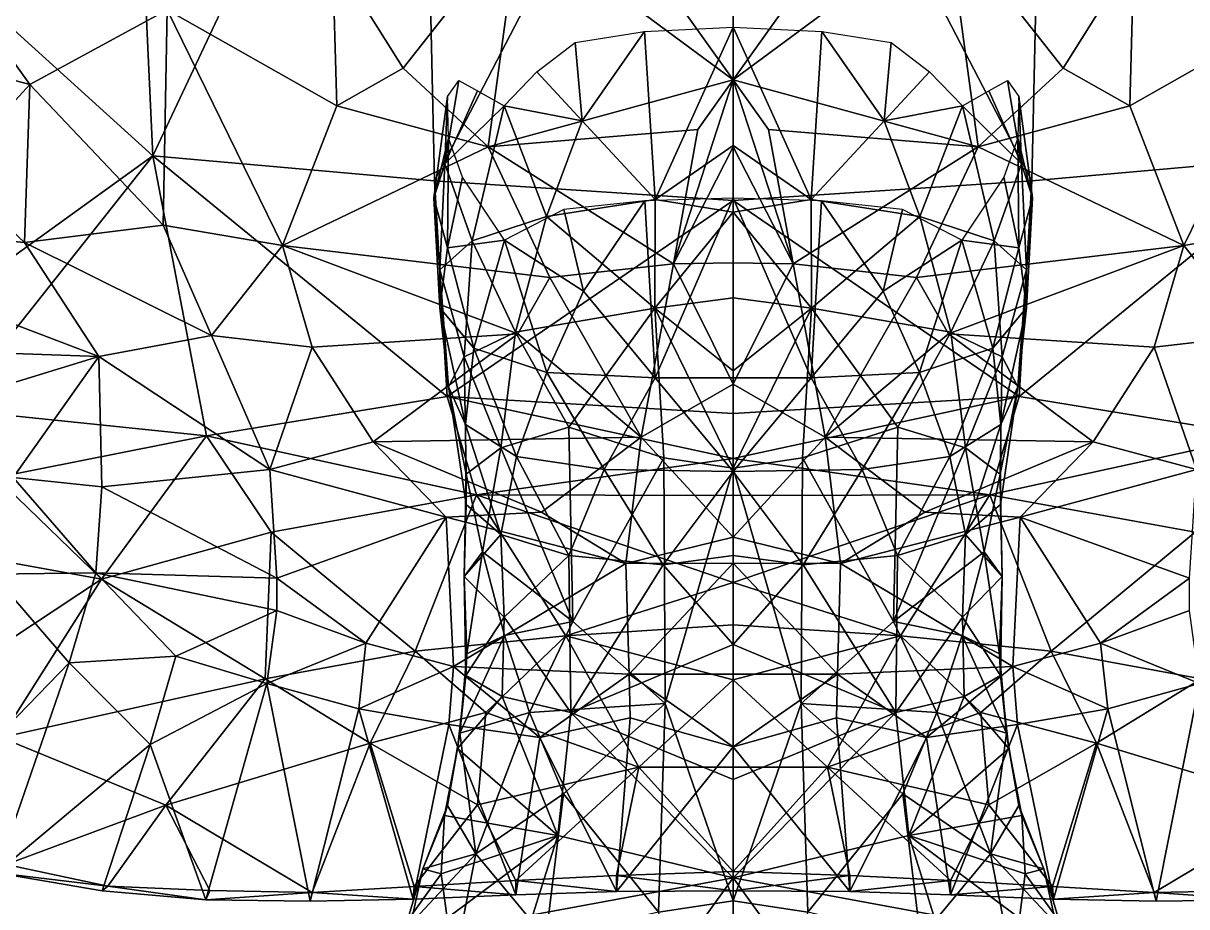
# Model space of a CAD drawing. Extents: x -0.62 to 0.62, y -0.64 to 0.55.
# Drawn here: x -0.135 to 0.0863, y -0.4303 to -0.2623 of the extents above; entities that cross this region are included whole.
import ezdxf

# ---------------------------------------------------------------- set-up
doc = ezdxf.new("R2010")
doc.units = 0
doc.layers.add('TRTL_GRN$LWO', color=1, linetype='CONTINUOUS')

msp = doc.modelspace()

# ---------------------------------------------------------------- linework, layer by layer
at = {"layer": 'TRTL_GRN$LWO'}
for points in [[(-0.11038, -0.28747, -0.06375), (-0.16947, -0.23389, -0.06278), (-0.11559, -0.17518, -0.07052)], [(-0.11038, -0.28747, -0.06375), (-0.11559, -0.17518, -0.07052), (-0.05937, -0.17905, -0.07364)], [(0.11559, -0.17518, -0.07052), (0.11038, -0.28747, -0.06375), (0.05937, -0.17905, -0.07364)], [(-0.0568, -0.29226, -0.06697), (-0.11038, -0.28747, -0.06375), (-0.05937, -0.17905, -0.07364)], [(0, -0.18282, -0.07487), (-0.0568, -0.29226, -0.06697), (-0.05937, -0.17905, -0.07364)], [(0.0568, -0.29226, -0.06697), (0, -0.18282, -0.07487), (0.05937, -0.17905, -0.07364)], [(0.11038, -0.28747, -0.06375), (0.0568, -0.29226, -0.06697), (0.05937, -0.17905, -0.07364)], [(0, -0.296, -0.06822), (-0.0568, -0.29226, -0.06697), (0, -0.18282, -0.07487)], [(0.0568, -0.29226, -0.06697), (0, -0.296, -0.06822), (0, -0.18282, -0.07487)], [(-0.15677, -0.3209, -0.04958), (-0.16947, -0.23389, -0.06278), (-0.11038, -0.28747, -0.06375)], [(-0.022, -0.2422, 0.22947), (0, -0.27301, 0.21078), (0, -0.24088, 0.23117)], [(0, -0.27301, 0.21078), (0.022, -0.2422, 0.22947), (0, -0.24088, 0.23117)], [(-0.07621, -0.24938, 0.21374), (-0.06278, -0.27083, 0.20405), (-0.04077, -0.24285, 0.22651)], [(-0.06278, -0.27083, 0.20405), (-0.04659, -0.28579, 0.19611), (-0.04077, -0.24285, 0.22651)], [(-0.04077, -0.24285, 0.22651), (-0.04659, -0.28579, 0.19611), (0, -0.27301, 0.21078)], [(-0.022, -0.2422, 0.22947), (-0.04077, -0.24285, 0.22651), (0, -0.27301, 0.21078)], [(0.04077, -0.24285, 0.22651), (0.022, -0.2422, 0.22947), (0, -0.27301, 0.21078)], [(0.04659, -0.28579, 0.19611), (0.04077, -0.24285, 0.22651), (0, -0.27301, 0.21078)], [(0.06278, -0.27083, 0.20405), (0.07621, -0.24938, 0.21374), (0.04077, -0.24285, 0.22651)], [(0.04659, -0.28579, 0.19611), (0.06278, -0.27083, 0.20405), (0.04077, -0.24285, 0.22651)], [(-0.13377, -0.27391, 0.16997), (-0.10768, -0.25974, 0.19444), (-0.15527, -0.2439, 0.17564)], [(-0.15428, -0.2685, 0.15781), (-0.13377, -0.27391, 0.16997), (-0.15527, -0.2439, 0.17564)], [(-0.07543, -0.27797, 0.19492), (-0.07621, -0.24938, 0.21374), (-0.10768, -0.25974, 0.19444)], [(-0.06278, -0.27083, 0.20405), (-0.07621, -0.24938, 0.21374), (-0.07543, -0.27797, 0.19492)], [(0.07621, -0.24938, 0.21374), (0.06278, -0.27083, 0.20405), (0.07543, -0.27797, 0.19492)], [(0.07621, -0.24938, 0.21374), (0.07543, -0.27797, 0.19492), (0.10768, -0.25974, 0.19444)], [(-0.10841, -0.30069, 0.16227), (-0.10768, -0.25974, 0.19444), (-0.13377, -0.27391, 0.16997)], [(-0.08575, -0.30454, 0.16921), (-0.10768, -0.25974, 0.19444), (-0.10841, -0.30069, 0.16227)], [(-0.07543, -0.27797, 0.19492), (-0.10768, -0.25974, 0.19444), (-0.08575, -0.30454, 0.16921)], [(0.10768, -0.25974, 0.19444), (0.07543, -0.27797, 0.19492), (0.08575, -0.30454, 0.16921)], [(0.10768, -0.25974, 0.19444), (0.08575, -0.30454, 0.16921), (0.10841, -0.30069, 0.16227)], [(0, -0.26304, -0.04688), (-0.01486, -0.29583, -0.05414), (-0.01686, -0.26384, -0.04712)], [(0, -0.28555, -0.05178), (-0.01486, -0.29583, -0.05414), (0, -0.26304, -0.04688)], [(0.01486, -0.29583, -0.05414), (0, -0.28555, -0.05178), (0, -0.26304, -0.04688)], [(0.01486, -0.29583, -0.05414), (0, -0.26304, -0.04688), (0.01686, -0.26384, -0.04712)], [(-0.01686, -0.26384, -0.04712), (-0.0287, -0.28081, -0.05066), (-0.03005, -0.26594, -0.04556)], [(-0.01486, -0.29583, -0.05414), (-0.0287, -0.28081, -0.05066), (-0.01686, -0.26384, -0.04712)], [(0.0287, -0.28081, -0.05066), (0.01486, -0.29583, -0.05414), (0.01686, -0.26384, -0.04712)], [(0.0287, -0.28081, -0.05066), (0.01686, -0.26384, -0.04712), (0.03005, -0.26594, -0.04556)], [(-0.0287, -0.28081, -0.05066), (-0.03737, -0.27151, -0.04383), (-0.03005, -0.26594, -0.04556)], [(0.03737, -0.27151, -0.04383), (0.0287, -0.28081, -0.05066), (0.03005, -0.26594, -0.04556)], [(-0.15428, -0.2685, 0.15781), (-0.14908, -0.29056, 0.14038), (-0.13377, -0.27391, 0.16997)], [(-0.07543, -0.27797, 0.19492), (-0.04659, -0.28579, 0.19611), (-0.06278, -0.27083, 0.20405)], [(-0.03737, -0.27151, -0.04383), (-0.0287, -0.28081, -0.05066), (-0.0436, -0.27797, -0.0404)], [(0.0287, -0.28081, -0.05066), (0.03737, -0.27151, -0.04383), (0.0436, -0.27797, -0.0404)], [(0.04659, -0.28579, 0.19611), (0.07543, -0.27797, 0.19492), (0.06278, -0.27083, 0.20405)], [(-0.14908, -0.29056, 0.14038), (-0.13484, -0.30397, 0.13813), (-0.13377, -0.27391, 0.16997)], [(-0.13377, -0.27391, 0.16997), (-0.13484, -0.30397, 0.13813), (-0.10841, -0.30069, 0.16227)], [(-0.04865, -0.2751, -0.0349), (-0.05487, -0.289, -0.02997), (-0.0522, -0.27317, -0.02825)], [(-0.05487, -0.289, -0.02997), (-0.05436, -0.27622, -0.0158), (-0.0522, -0.27317, -0.02825)], [(0, -0.27301, 0.21078), (-0.04659, -0.28579, 0.19611), (-0.00672, -0.28248, 0.20383)], [(0, -0.27301, 0.21078), (-0.01138, -0.30804, 0.18151), (0, -0.28579, 0.19611)], [(-0.00672, -0.28248, 0.20383), (-0.01138, -0.30804, 0.18151), (0, -0.27301, 0.21078)], [(0.01138, -0.30804, 0.18151), (0, -0.27301, 0.21078), (0, -0.28579, 0.19611)], [(0.04659, -0.28579, 0.19611), (0, -0.27301, 0.21078), (0.00672, -0.28248, 0.20383)], [(0.01138, -0.30804, 0.18151), (0.00672, -0.28248, 0.20383), (0, -0.27301, 0.21078)], [(0.05487, -0.289, -0.02997), (0.04865, -0.2751, -0.0349), (0.0522, -0.27317, -0.02825)], [(0.05436, -0.27622, -0.0158), (0.05487, -0.289, -0.02997), (0.0522, -0.27317, -0.02825)], [(-0.05487, -0.289, -0.02997), (-0.05695, -0.29546, -0.01015), (-0.05436, -0.27622, -0.0158)], [(-0.05695, -0.29546, -0.01015), (-0.05414, -0.28414, 0.00232), (-0.05436, -0.27622, -0.0158)], [(-0.05487, -0.289, -0.02997), (-0.04865, -0.2751, -0.0349), (-0.0436, -0.27797, -0.0404)], [(0.04865, -0.2751, -0.0349), (0.05487, -0.289, -0.02997), (0.0436, -0.27797, -0.0404)], [(0.05414, -0.28414, 0.00232), (0.05695, -0.29546, -0.01015), (0.05436, -0.27622, -0.0158)], [(0.05695, -0.29546, -0.01015), (0.05487, -0.289, -0.02997), (0.05436, -0.27622, -0.0158)], [(-0.07543, -0.27797, 0.19492), (-0.08575, -0.30454, 0.16921), (-0.04659, -0.28579, 0.19611)], [(-0.0436, -0.27797, -0.0404), (-0.04963, -0.30368, -0.0382), (-0.05487, -0.289, -0.02997)], [(-0.03549, -0.29905, -0.04943), (-0.04963, -0.30368, -0.0382), (-0.0436, -0.27797, -0.0404)], [(-0.0287, -0.28081, -0.05066), (-0.03549, -0.29905, -0.04943), (-0.0436, -0.27797, -0.0404)], [(0.03549, -0.29905, -0.04943), (0.0287, -0.28081, -0.05066), (0.0436, -0.27797, -0.0404)], [(0.04963, -0.30368, -0.0382), (0.03549, -0.29905, -0.04943), (0.0436, -0.27797, -0.0404)], [(0.04963, -0.30368, -0.0382), (0.0436, -0.27797, -0.0404), (0.05487, -0.289, -0.02997)], [(0.08575, -0.30454, 0.16921), (0.07543, -0.27797, 0.19492), (0.04659, -0.28579, 0.19611)], [(-0.01486, -0.29583, -0.05414), (-0.03549, -0.29905, -0.04943), (-0.0287, -0.28081, -0.05066)], [(0.03549, -0.29905, -0.04943), (0.01486, -0.29583, -0.05414), (0.0287, -0.28081, -0.05066)], [(-0.04659, -0.28579, 0.19611), (-0.01138, -0.30804, 0.18151), (-0.00672, -0.28248, 0.20383)], [(0.01138, -0.30804, 0.18151), (0.04659, -0.28579, 0.19611), (0.00672, -0.28248, 0.20383)], [(-0.05695, -0.29546, -0.01015), (-0.05432, -0.30497, 0.00883), (-0.05414, -0.28414, 0.00232)], [(-0.05414, -0.28414, 0.00232), (-0.05432, -0.30497, 0.00883), (-0.05147, -0.29158, 0.01375)], [(0.05432, -0.30497, 0.00883), (0.05414, -0.28414, 0.00232), (0.05147, -0.29158, 0.01375)], [(0.05432, -0.30497, 0.00883), (0.05695, -0.29546, -0.01015), (0.05414, -0.28414, 0.00232)], [(-0.15677, -0.3209, -0.04958), (-0.11038, -0.28747, -0.06375), (-0.14869, -0.33576, -0.04276)], [(-0.14869, -0.33576, -0.04276), (-0.11038, -0.28747, -0.06375), (-0.10021, -0.34075, -0.04658)], [(-0.11038, -0.28747, -0.06375), (-0.0568, -0.29226, -0.06697), (-0.05443, -0.33327, -0.05639)], [(-0.10021, -0.34075, -0.04658), (-0.11038, -0.28747, -0.06375), (-0.05443, -0.33327, -0.05639)], [(-0.04659, -0.28579, 0.19611), (-0.08575, -0.30454, 0.16921), (-0.03488, -0.31063, 0.17647)], [(-0.03488, -0.31063, 0.17647), (-0.01138, -0.30804, 0.18151), (-0.04659, -0.28579, 0.19611)], [(0, -0.29819, -0.05453), (-0.01486, -0.29583, -0.05414), (0, -0.28555, -0.05178)], [(0, -0.28579, 0.19611), (-0.01138, -0.30804, 0.18151), (0, -0.30786, 0.18166)], [(0.01486, -0.29583, -0.05414), (0, -0.29819, -0.05453), (0, -0.28555, -0.05178)], [(0.01138, -0.30804, 0.18151), (0, -0.28579, 0.19611), (0, -0.30786, 0.18166)], [(0.01138, -0.30804, 0.18151), (0.03488, -0.31063, 0.17647), (0.04659, -0.28579, 0.19611)], [(0.08575, -0.30454, 0.16921), (0.04659, -0.28579, 0.19611), (0.03488, -0.31063, 0.17647)], [(0.0568, -0.29226, -0.06697), (0.11038, -0.28747, -0.06375), (0.05443, -0.33327, -0.05639)], [(0.11038, -0.28747, -0.06375), (0.10021, -0.34075, -0.04658), (0.05443, -0.33327, -0.05639)], [(-0.05582, -0.30918, -0.0216), (-0.05695, -0.29546, -0.01015), (-0.05487, -0.289, -0.02997)], [(-0.05487, -0.289, -0.02997), (-0.04963, -0.30368, -0.0382), (-0.05582, -0.30918, -0.0216)], [(0.04963, -0.30368, -0.0382), (0.05487, -0.289, -0.02997), (0.05582, -0.30918, -0.0216)], [(0.05695, -0.29546, -0.01015), (0.05582, -0.30918, -0.0216), (0.05487, -0.289, -0.02997)], [(-0.14908, -0.29056, 0.14038), (-0.19182, -0.29857, 0.07636), (-0.13484, -0.30397, 0.13813)], [(-0.05147, -0.29158, 0.01375), (-0.05432, -0.30497, 0.00883), (-0.04348, -0.30354, 0.02089)], [(0.05432, -0.30497, 0.00883), (0.05147, -0.29158, 0.01375), (0.04348, -0.30354, 0.02089)], [(-0.0568, -0.29226, -0.06697), (0, -0.296, -0.06822), (-0.05443, -0.33327, -0.05639)], [(0, -0.296, -0.06822), (0.0568, -0.29226, -0.06697), (0.05443, -0.33327, -0.05639)], [(-0.0558, -0.31639, -0.0041), (-0.05432, -0.30497, 0.00883), (-0.05695, -0.29546, -0.01015)], [(-0.05695, -0.29546, -0.01015), (-0.05582, -0.30918, -0.0216), (-0.0558, -0.31639, -0.0041)], [(0, -0.33652, -0.05731), (-0.05443, -0.33327, -0.05639), (0, -0.296, -0.06822)], [(-0.03549, -0.29905, -0.04943), (-0.01486, -0.29583, -0.05414), (-0.01489, -0.31648, -0.05566)], [(-0.0285, -0.31325, 0.0292), (-0.01679, -0.29606, 0.03096), (-0.03223, -0.29773, 0.02857)], [(-0.01679, -0.29606, 0.03096), (-0.0285, -0.31325, 0.0292), (-0.01484, -0.32971, 0.02847)], [(0, -0.29553, 0.03091), (-0.01679, -0.29606, 0.03096), (-0.01484, -0.32971, 0.02847)], [(-0.01489, -0.31648, -0.05566), (-0.01486, -0.29583, -0.05414), (0, -0.29819, -0.05453)], [(0, -0.32971, 0.02846), (0, -0.29553, 0.03091), (-0.01484, -0.32971, 0.02847)], [(0, -0.29553, 0.03091), (0, -0.32971, 0.02846), (0.01484, -0.32971, 0.02847)], [(0.01679, -0.29606, 0.03096), (0, -0.29553, 0.03091), (0.01484, -0.32971, 0.02847)], [(0.01486, -0.29583, -0.05414), (0.01489, -0.31648, -0.05566), (0, -0.29819, -0.05453)], [(0.05443, -0.33327, -0.05639), (0, -0.33652, -0.05731), (0, -0.296, -0.06822)], [(0.0285, -0.31325, 0.0292), (0.01679, -0.29606, 0.03096), (0.01484, -0.32971, 0.02847)], [(0.01486, -0.29583, -0.05414), (0.03549, -0.29905, -0.04943), (0.01489, -0.31648, -0.05566)], [(0.01679, -0.29606, 0.03096), (0.0285, -0.31325, 0.0292), (0.03223, -0.29773, 0.02857)], [(0.05432, -0.30497, 0.00883), (0.0558, -0.31639, -0.0041), (0.05695, -0.29546, -0.01015)], [(0.05582, -0.30918, -0.0216), (0.05695, -0.29546, -0.01015), (0.0558, -0.31639, -0.0041)], [(-0.13484, -0.30397, 0.13813), (-0.19182, -0.29857, 0.07636), (-0.12066, -0.32566, 0.12083)], [(-0.19182, -0.29857, 0.07636), (-0.17461, -0.32375, 0.06559), (-0.12066, -0.32566, 0.12083)], [(-0.0285, -0.31325, 0.0292), (-0.03223, -0.29773, 0.02857), (-0.04348, -0.30354, 0.02089)], [(0, -0.29819, -0.05453), (0, -0.31453, -0.05537), (-0.01489, -0.31648, -0.05566)], [(0, -0.31453, -0.05537), (0, -0.29819, -0.05453), (0.01489, -0.31648, -0.05566)], [(0.03223, -0.29773, 0.02857), (0.0285, -0.31325, 0.0292), (0.04348, -0.30354, 0.02089)], [(-0.10841, -0.30069, 0.16227), (-0.13484, -0.30397, 0.13813), (-0.09923, -0.32165, 0.14486)], [(-0.10841, -0.30069, 0.16227), (-0.09923, -0.32165, 0.14486), (-0.08575, -0.30454, 0.16921)], [(-0.04963, -0.30368, -0.0382), (-0.03549, -0.29905, -0.04943), (-0.04143, -0.32104, -0.04577)], [(-0.03549, -0.29905, -0.04943), (-0.01489, -0.31648, -0.05566), (-0.04143, -0.32104, -0.04577)], [(0.01489, -0.31648, -0.05566), (0.03549, -0.29905, -0.04943), (0.04143, -0.32104, -0.04577)], [(0.03549, -0.29905, -0.04943), (0.04963, -0.30368, -0.0382), (0.04143, -0.32104, -0.04577)], [(0.09923, -0.32165, 0.14486), (0.10841, -0.30069, 0.16227), (0.08575, -0.30454, 0.16921)], [(-0.13484, -0.30397, 0.13813), (-0.12066, -0.32566, 0.12083), (-0.09923, -0.32165, 0.14486)], [(-0.08575, -0.30454, 0.16921), (-0.09923, -0.32165, 0.14486), (-0.0801, -0.32391, 0.15228)], [(-0.03488, -0.31063, 0.17647), (-0.08575, -0.30454, 0.16921), (-0.04096, -0.32138, 0.16512)], [(-0.08575, -0.30454, 0.16921), (-0.0801, -0.32391, 0.15228), (-0.04096, -0.32138, 0.16512)], [(-0.05582, -0.30918, -0.0216), (-0.04963, -0.30368, -0.0382), (-0.05118, -0.3257, -0.03163)], [(-0.0558, -0.31639, -0.0041), (-0.04937, -0.32405, 0.01136), (-0.05432, -0.30497, 0.00883)], [(-0.05432, -0.30497, 0.00883), (-0.04937, -0.32405, 0.01136), (-0.04348, -0.30354, 0.02089)], [(-0.04963, -0.30368, -0.0382), (-0.04143, -0.32104, -0.04577), (-0.05118, -0.3257, -0.03163)], [(-0.04937, -0.32405, 0.01136), (-0.03547, -0.32871, 0.0228), (-0.04348, -0.30354, 0.02089)], [(-0.03547, -0.32871, 0.0228), (-0.0285, -0.31325, 0.0292), (-0.04348, -0.30354, 0.02089)], [(0.0285, -0.31325, 0.0292), (0.03547, -0.32871, 0.0228), (0.04348, -0.30354, 0.02089)], [(0.08575, -0.30454, 0.16921), (0.03488, -0.31063, 0.17647), (0.04096, -0.32138, 0.16512)], [(0.03547, -0.32871, 0.0228), (0.04937, -0.32405, 0.01136), (0.04348, -0.30354, 0.02089)], [(0.0801, -0.32391, 0.15228), (0.08575, -0.30454, 0.16921), (0.04096, -0.32138, 0.16512)], [(0.04143, -0.32104, -0.04577), (0.04963, -0.30368, -0.0382), (0.05118, -0.3257, -0.03163)], [(0.04937, -0.32405, 0.01136), (0.05432, -0.30497, 0.00883), (0.04348, -0.30354, 0.02089)], [(0.04937, -0.32405, 0.01136), (0.0558, -0.31639, -0.0041), (0.05432, -0.30497, 0.00883)], [(0.04963, -0.30368, -0.0382), (0.05582, -0.30918, -0.0216), (0.05118, -0.3257, -0.03163)], [(0.09923, -0.32165, 0.14486), (0.08575, -0.30454, 0.16921), (0.0801, -0.32391, 0.15228)], [(-0.05582, -0.30918, -0.0216), (-0.05118, -0.3257, -0.03163), (-0.05416, -0.33146, -0.01497)], [(-0.0558, -0.31639, -0.0041), (-0.05582, -0.30918, -0.0216), (-0.05416, -0.33146, -0.01497)], [(-0.01138, -0.30804, 0.18151), (-0.03488, -0.31063, 0.17647), (-0.01751, -0.34098, 0.14749)], [(0, -0.33091, 0.15832), (-0.01138, -0.30804, 0.18151), (-0.01751, -0.34098, 0.14749)], [(-0.01138, -0.30804, 0.18151), (0, -0.33091, 0.15832), (0, -0.30786, 0.18166)], [(0, -0.33091, 0.15832), (0.01138, -0.30804, 0.18151), (0, -0.30786, 0.18166)], [(0.01138, -0.30804, 0.18151), (0, -0.33091, 0.15832), (0.01751, -0.34098, 0.14749)], [(0.03488, -0.31063, 0.17647), (0.01138, -0.30804, 0.18151), (0.01751, -0.34098, 0.14749)], [(0.05118, -0.3257, -0.03163), (0.05582, -0.30918, -0.0216), (0.05416, -0.33146, -0.01497)], [(0.05582, -0.30918, -0.0216), (0.0558, -0.31639, -0.0041), (0.05416, -0.33146, -0.01497)], [(-0.03488, -0.31063, 0.17647), (-0.04096, -0.32138, 0.16512), (-0.01751, -0.34098, 0.14749)], [(0.04096, -0.32138, 0.16512), (0.03488, -0.31063, 0.17647), (0.01751, -0.34098, 0.14749)], [(-0.0285, -0.31325, 0.0292), (-0.03547, -0.32871, 0.0228), (-0.01484, -0.32971, 0.02847)], [(0.03547, -0.32871, 0.0228), (0.0285, -0.31325, 0.0292), (0.01484, -0.32971, 0.02847)], [(-0.0558, -0.31639, -0.0041), (-0.05416, -0.33146, -0.01497), (-0.05093, -0.33861, 0.00035)], [(-0.04937, -0.32405, 0.01136), (-0.0558, -0.31639, -0.0041), (-0.05093, -0.33861, 0.00035)], [(-0.04143, -0.32104, -0.04577), (-0.01489, -0.31648, -0.05566), (-0.03129, -0.33912, -0.05128)], [(-0.01489, -0.31648, -0.05566), (-0.0132, -0.34492, -0.05693), (-0.03129, -0.33912, -0.05128)], [(0, -0.31453, -0.05537), (0, -0.3284, -0.05608), (-0.01489, -0.31648, -0.05566)], [(0, -0.3469, -0.05704), (-0.01489, -0.31648, -0.05566), (0, -0.3284, -0.05608)], [(-0.0132, -0.34492, -0.05693), (-0.01489, -0.31648, -0.05566), (0, -0.3469, -0.05704)], [(0, -0.3284, -0.05608), (0, -0.31453, -0.05537), (0.01489, -0.31648, -0.05566)], [(0.01489, -0.31648, -0.05566), (0, -0.3469, -0.05704), (0, -0.3284, -0.05608)], [(0.01489, -0.31648, -0.05566), (0.0132, -0.34492, -0.05693), (0, -0.3469, -0.05704)], [(0.0132, -0.34492, -0.05693), (0.01489, -0.31648, -0.05566), (0.03129, -0.33912, -0.05128)], [(0.01489, -0.31648, -0.05566), (0.04143, -0.32104, -0.04577), (0.03129, -0.33912, -0.05128)], [(0.0558, -0.31639, -0.0041), (0.04937, -0.32405, 0.01136), (0.05093, -0.33861, 0.00035)], [(0.05416, -0.33146, -0.01497), (0.0558, -0.31639, -0.0041), (0.05093, -0.33861, 0.00035)], [(-0.09923, -0.32165, 0.14486), (-0.12066, -0.32566, 0.12083), (-0.08814, -0.34713, 0.11582)], [(-0.0801, -0.32391, 0.15228), (-0.09923, -0.32165, 0.14486), (-0.08814, -0.34713, 0.11582)], [(-0.0801, -0.32391, 0.15228), (-0.0685, -0.34189, 0.13569), (-0.04096, -0.32138, 0.16512)], [(-0.04096, -0.32138, 0.16512), (-0.0685, -0.34189, 0.13569), (-0.01751, -0.34098, 0.14749)], [(-0.05118, -0.3257, -0.03163), (-0.04143, -0.32104, -0.04577), (-0.04422, -0.34306, -0.04025)], [(-0.03129, -0.33912, -0.05128), (-0.04422, -0.34306, -0.04025), (-0.04143, -0.32104, -0.04577)], [(0.0685, -0.34189, 0.13569), (0.04096, -0.32138, 0.16512), (0.01751, -0.34098, 0.14749)], [(0.04422, -0.34306, -0.04025), (0.03129, -0.33912, -0.05128), (0.04143, -0.32104, -0.04577)], [(0.0685, -0.34189, 0.13569), (0.0801, -0.32391, 0.15228), (0.04096, -0.32138, 0.16512)], [(0.04143, -0.32104, -0.04577), (0.05118, -0.3257, -0.03163), (0.04422, -0.34306, -0.04025)], [(0.09923, -0.32165, 0.14486), (0.0801, -0.32391, 0.15228), (0.08814, -0.34713, 0.11582)], [(-0.12066, -0.32566, 0.12083), (-0.17461, -0.32375, 0.06559), (-0.15604, -0.33653, 0.06758)], [(-0.0685, -0.34189, 0.13569), (-0.0801, -0.32391, 0.15228), (-0.08814, -0.34713, 0.11582)], [(-0.04937, -0.32405, 0.01136), (-0.05093, -0.33861, 0.00035), (-0.0412, -0.34465, 0.01298)], [(-0.03547, -0.32871, 0.0228), (-0.04937, -0.32405, 0.01136), (-0.0412, -0.34465, 0.01298)], [(0.04937, -0.32405, 0.01136), (0.03547, -0.32871, 0.0228), (0.0412, -0.34465, 0.01298)], [(0.05093, -0.33861, 0.00035), (0.04937, -0.32405, 0.01136), (0.0412, -0.34465, 0.01298)], [(0.0801, -0.32391, 0.15228), (0.0685, -0.34189, 0.13569), (0.08814, -0.34713, 0.11582)], [(-0.13697, -0.3487, 0.06899), (-0.12066, -0.32566, 0.12083), (-0.15604, -0.33653, 0.06758)], [(-0.12011, -0.35048, 0.08016), (-0.12066, -0.32566, 0.12083), (-0.13697, -0.3487, 0.06899)], [(-0.12066, -0.32566, 0.12083), (-0.12011, -0.35048, 0.08016), (-0.08814, -0.34713, 0.11582)], [(-0.05416, -0.33146, -0.01497), (-0.05118, -0.3257, -0.03163), (-0.05077, -0.34802, -0.02533)], [(-0.04422, -0.34306, -0.04025), (-0.05077, -0.34802, -0.02533), (-0.05118, -0.3257, -0.03163)], [(0.05077, -0.34802, -0.02533), (0.04422, -0.34306, -0.04025), (0.05118, -0.3257, -0.03163)], [(0.05118, -0.3257, -0.03163), (0.05416, -0.33146, -0.01497), (0.05077, -0.34802, -0.02533)], [(-0.03547, -0.32871, 0.0228), (-0.0412, -0.34465, 0.01298), (-0.02454, -0.34718, 0.02187)], [(-0.01484, -0.32971, 0.02847), (-0.03547, -0.32871, 0.0228), (-0.02454, -0.34718, 0.02187)], [(-0.01484, -0.32971, 0.02847), (-0.02454, -0.34718, 0.02187), (0, -0.34752, 0.02515)], [(0, -0.32971, 0.02846), (-0.01484, -0.32971, 0.02847), (0, -0.34752, 0.02515)], [(0.02454, -0.34718, 0.02187), (0.01484, -0.32971, 0.02847), (0, -0.34752, 0.02515)], [(0.01484, -0.32971, 0.02847), (0, -0.32971, 0.02846), (0, -0.34752, 0.02515)], [(0.03547, -0.32871, 0.0228), (0.01484, -0.32971, 0.02847), (0.02454, -0.34718, 0.02187)], [(0.0412, -0.34465, 0.01298), (0.03547, -0.32871, 0.0228), (0.02454, -0.34718, 0.02187)], [(-0.05093, -0.33861, 0.00035), (-0.05416, -0.33146, -0.01497), (-0.05082, -0.35381, -0.01018)], [(-0.05416, -0.33146, -0.01497), (-0.05077, -0.34802, -0.02533), (-0.05082, -0.35381, -0.01018)], [(0, -0.36003, 0.12491), (0, -0.33091, 0.15832), (-0.01751, -0.34098, 0.14749)], [(0, -0.33091, 0.15832), (0, -0.36003, 0.12491), (0.01751, -0.34098, 0.14749)], [(0.05077, -0.34802, -0.02533), (0.05416, -0.33146, -0.01497), (0.05082, -0.35381, -0.01018)], [(0.05416, -0.33146, -0.01497), (0.05093, -0.33861, 0.00035), (0.05082, -0.35381, -0.01018)], [(-0.10021, -0.34075, -0.04658), (-0.05443, -0.33327, -0.05639), (-0.04883, -0.35198, -0.04015)], [(-0.04883, -0.35198, -0.04015), (-0.05443, -0.33327, -0.05639), (0, -0.34507, -0.05054)], [(-0.05443, -0.33327, -0.05639), (0, -0.33652, -0.05731), (0, -0.34507, -0.05054)], [(0.05443, -0.33327, -0.05639), (0.04883, -0.35198, -0.04015), (0, -0.34507, -0.05054)], [(0, -0.33652, -0.05731), (0.05443, -0.33327, -0.05639), (0, -0.34507, -0.05054)], [(0.05443, -0.33327, -0.05639), (0.10021, -0.34075, -0.04658), (0.04883, -0.35198, -0.04015)], [(-0.14869, -0.33576, -0.04276), (-0.10021, -0.34075, -0.04658), (-0.14021, -0.3487, -0.03353)], [(-0.0412, -0.34465, 0.01298), (-0.05093, -0.33861, 0.00035), (-0.04422, -0.3595, 0.00316)], [(-0.05093, -0.33861, 0.00035), (-0.05082, -0.35381, -0.01018), (-0.04422, -0.3595, 0.00316)], [(0.05093, -0.33861, 0.00035), (0.0412, -0.34465, 0.01298), (0.04422, -0.3595, 0.00316)], [(0.05082, -0.35381, -0.01018), (0.05093, -0.33861, 0.00035), (0.04422, -0.3595, 0.00316)], [(-0.14021, -0.3487, -0.03353), (-0.10021, -0.34075, -0.04658), (-0.12016, -0.36801, -0.01321)], [(-0.12016, -0.36801, -0.01321), (-0.10021, -0.34075, -0.04658), (-0.08788, -0.35908, -0.02767)], [(-0.08788, -0.35908, -0.02767), (-0.10021, -0.34075, -0.04658), (-0.04883, -0.35198, -0.04015)], [(-0.03129, -0.33912, -0.05128), (-0.03049, -0.37608, -0.05407), (-0.04422, -0.34306, -0.04025)], [(-0.0132, -0.34492, -0.05693), (-0.03049, -0.37608, -0.05407), (-0.03129, -0.33912, -0.05128)], [(0.03049, -0.37608, -0.05407), (0.0132, -0.34492, -0.05693), (0.03129, -0.33912, -0.05128)], [(0.03049, -0.37608, -0.05407), (0.03129, -0.33912, -0.05128), (0.04422, -0.34306, -0.04025)], [(0.10021, -0.34075, -0.04658), (0.08788, -0.35908, -0.02767), (0.04883, -0.35198, -0.04015)], [(-0.08814, -0.34713, 0.11582), (-0.05461, -0.35619, 0.12142), (-0.0685, -0.34189, 0.13569)], [(-0.0685, -0.34189, 0.13569), (-0.03646, -0.35524, 0.12807), (-0.01751, -0.34098, 0.14749)], [(-0.05461, -0.35619, 0.12142), (-0.03646, -0.35524, 0.12807), (-0.0685, -0.34189, 0.13569)], [(-0.03646, -0.35524, 0.12807), (-0.02043, -0.36502, 0.11699), (-0.01751, -0.34098, 0.14749)], [(-0.02043, -0.36502, 0.11699), (0, -0.36003, 0.12491), (-0.01751, -0.34098, 0.14749)], [(0, -0.36003, 0.12491), (0.02043, -0.36502, 0.11699), (0.01751, -0.34098, 0.14749)], [(0.03646, -0.35524, 0.12807), (0.0685, -0.34189, 0.13569), (0.01751, -0.34098, 0.14749)], [(0.02043, -0.36502, 0.11699), (0.03646, -0.35524, 0.12807), (0.01751, -0.34098, 0.14749)], [(0.03646, -0.35524, 0.12807), (0.05461, -0.35619, 0.12142), (0.0685, -0.34189, 0.13569)], [(0.05461, -0.35619, 0.12142), (0.08814, -0.34713, 0.11582), (0.0685, -0.34189, 0.13569)], [(-0.04772, -0.36284, -0.03382), (-0.05077, -0.34802, -0.02533), (-0.04422, -0.34306, -0.04025)], [(0, -0.35207, -0.04193), (-0.04883, -0.35198, -0.04015), (0, -0.34507, -0.05054)], [(-0.03049, -0.37608, -0.05407), (-0.04772, -0.36284, -0.03382), (-0.04422, -0.34306, -0.04025)], [(-0.04422, -0.3595, 0.00316), (-0.03126, -0.3635, 0.01383), (-0.0412, -0.34465, 0.01298)], [(-0.02454, -0.34718, 0.02187), (-0.0412, -0.34465, 0.01298), (-0.03126, -0.3635, 0.01383)], [(-0.03049, -0.37608, -0.05407), (-0.0132, -0.34492, -0.05693), (-0.01295, -0.39167, -0.06177)], [(-0.01295, -0.39167, -0.06177), (-0.0132, -0.34492, -0.05693), (0, -0.3469, -0.05704)], [(0.0132, -0.34492, -0.05693), (0.01295, -0.39167, -0.06177), (0, -0.3469, -0.05704)], [(0.04883, -0.35198, -0.04015), (0, -0.35207, -0.04193), (0, -0.34507, -0.05054)], [(0.0132, -0.34492, -0.05693), (0.03049, -0.37608, -0.05407), (0.01295, -0.39167, -0.06177)], [(0.0412, -0.34465, 0.01298), (0.02454, -0.34718, 0.02187), (0.03126, -0.3635, 0.01383)], [(0.04772, -0.36284, -0.03382), (0.03049, -0.37608, -0.05407), (0.04422, -0.34306, -0.04025)], [(0.03126, -0.3635, 0.01383), (0.04422, -0.3595, 0.00316), (0.0412, -0.34465, 0.01298)], [(0.05077, -0.34802, -0.02533), (0.04772, -0.36284, -0.03382), (0.04422, -0.34306, -0.04025)], [(-0.08683, -0.36783, 0.08115), (-0.08814, -0.34713, 0.11582), (-0.12011, -0.35048, 0.08016)], [(-0.08683, -0.36783, 0.08115), (-0.05461, -0.35619, 0.12142), (-0.08814, -0.34713, 0.11582)], [(-0.03126, -0.3635, 0.01383), (-0.01334, -0.36529, 0.02049), (-0.02454, -0.34718, 0.02187)], [(0, -0.34752, 0.02515), (-0.02454, -0.34718, 0.02187), (-0.01334, -0.36529, 0.02049)], [(0, -0.42917, -0.06656), (-0.01295, -0.39167, -0.06177), (0, -0.3469, -0.05704)], [(0.01295, -0.39167, -0.06177), (0, -0.42917, -0.06656), (0, -0.3469, -0.05704)], [(0.02454, -0.34718, 0.02187), (0, -0.34752, 0.02515), (0.01334, -0.36529, 0.02049)], [(0.01334, -0.36529, 0.02049), (0.03126, -0.3635, 0.01383), (0.02454, -0.34718, 0.02187)], [(0.05461, -0.35619, 0.12142), (0.08683, -0.36783, 0.08115), (0.08814, -0.34713, 0.11582)], [(-0.17251, -0.35848, -0.01993), (-0.14021, -0.3487, -0.03353), (-0.12016, -0.36801, -0.01321)], [(-0.1409, -0.36709, 0.05395), (-0.12126, -0.36683, 0.06218), (-0.13697, -0.3487, 0.06899)], [(-0.13697, -0.3487, 0.06899), (-0.12126, -0.36683, 0.06218), (-0.12011, -0.35048, 0.08016)], [(-0.04772, -0.36284, -0.03382), (-0.05117, -0.36748, -0.01852), (-0.05077, -0.34802, -0.02533)], [(-0.05117, -0.36748, -0.01852), (-0.05082, -0.35381, -0.01018), (-0.05077, -0.34802, -0.02533)], [(0, -0.34752, 0.02515), (-0.01334, -0.36529, 0.02049), (0, -0.36352, 0.01392)], [(0.01334, -0.36529, 0.02049), (0, -0.34752, 0.02515), (0, -0.36352, 0.01392)], [(0.05117, -0.36748, -0.01852), (0.04772, -0.36284, -0.03382), (0.05077, -0.34802, -0.02533)], [(0.05082, -0.35381, -0.01018), (0.05117, -0.36748, -0.01852), (0.05077, -0.34802, -0.02533)], [(-0.12126, -0.36683, 0.06218), (-0.08683, -0.36783, 0.08115), (-0.12011, -0.35048, 0.08016)], [(-0.04883, -0.35198, -0.04015), (-0.0605, -0.38168, 0.00955), (-0.08788, -0.35908, -0.02767)], [(-0.03182, -0.37881, 0.00853), (-0.0605, -0.38168, 0.00955), (-0.04883, -0.35198, -0.04015)], [(-0.05117, -0.36748, -0.01852), (-0.04422, -0.3595, 0.00316), (-0.05082, -0.35381, -0.01018)], [(0, -0.35207, -0.04193), (0, -0.36864, -0.0102), (-0.04883, -0.35198, -0.04015)], [(0, -0.36864, -0.0102), (-0.03182, -0.37881, 0.00853), (-0.04883, -0.35198, -0.04015)], [(0, -0.36864, -0.0102), (0, -0.35207, -0.04193), (0.04883, -0.35198, -0.04015)], [(0.03182, -0.37881, 0.00853), (0, -0.36864, -0.0102), (0.04883, -0.35198, -0.04015)], [(0.0605, -0.38168, 0.00955), (0.03182, -0.37881, 0.00853), (0.04883, -0.35198, -0.04015)], [(0.04422, -0.3595, 0.00316), (0.05117, -0.36748, -0.01852), (0.05082, -0.35381, -0.01018)], [(0.0605, -0.38168, 0.00955), (0.04883, -0.35198, -0.04015), (0.08788, -0.35908, -0.02767)], [(-0.06988, -0.38019, 0.07396), (-0.05461, -0.35619, 0.12142), (-0.08683, -0.36783, 0.08115)], [(-0.05321, -0.38461, 0.07504), (-0.05461, -0.35619, 0.12142), (-0.06988, -0.38019, 0.07396)], [(-0.05461, -0.35619, 0.12142), (-0.02043, -0.36502, 0.11699), (-0.03646, -0.35524, 0.12807)], [(-0.05321, -0.38461, 0.07504), (-0.02043, -0.36502, 0.11699), (-0.05461, -0.35619, 0.12142)], [(0.02043, -0.36502, 0.11699), (0.05461, -0.35619, 0.12142), (0.03646, -0.35524, 0.12807)], [(0.02043, -0.36502, 0.11699), (0.05321, -0.38461, 0.07504), (0.05461, -0.35619, 0.12142)], [(0.05461, -0.35619, 0.12142), (0.05321, -0.38461, 0.07504), (0.06988, -0.38019, 0.07396)], [(0.05461, -0.35619, 0.12142), (0.06988, -0.38019, 0.07396), (0.08683, -0.36783, 0.08115)], [(-0.15531, -0.39119, 0.01221), (-0.17251, -0.35848, -0.01993), (-0.12016, -0.36801, -0.01321)], [(-0.08788, -0.35908, -0.02767), (-0.08901, -0.38696, 0.01275), (-0.12016, -0.36801, -0.01321)], [(-0.08901, -0.38696, 0.01275), (-0.08788, -0.35908, -0.02767), (-0.0605, -0.38168, 0.00955)], [(-0.04359, -0.37524, 0.00121), (-0.04422, -0.3595, 0.00316), (-0.05117, -0.36748, -0.01852)], [(-0.03126, -0.3635, 0.01383), (-0.04422, -0.3595, 0.00316), (-0.04359, -0.37524, 0.00121)], [(-0.02043, -0.36502, 0.11699), (0, -0.365, 0.11702), (0, -0.36003, 0.12491)], [(0, -0.365, 0.11702), (0.02043, -0.36502, 0.11699), (0, -0.36003, 0.12491)], [(0.04422, -0.3595, 0.00316), (0.03126, -0.3635, 0.01383), (0.04359, -0.37524, 0.00121)], [(0.04422, -0.3595, 0.00316), (0.04359, -0.37524, 0.00121), (0.05117, -0.36748, -0.01852)], [(0.08788, -0.35908, -0.02767), (0.08901, -0.38696, 0.01275), (0.0605, -0.38168, 0.00955)], [(-0.05068, -0.3822, -0.02763), (-0.05117, -0.36748, -0.01852), (-0.04772, -0.36284, -0.03382)], [(-0.04353, -0.37871, -0.04263), (-0.05068, -0.3822, -0.02763), (-0.04772, -0.36284, -0.03382)], [(-0.04353, -0.37871, -0.04263), (-0.04772, -0.36284, -0.03382), (-0.03049, -0.37608, -0.05407)], [(0.04772, -0.36284, -0.03382), (0.04353, -0.37871, -0.04263), (0.03049, -0.37608, -0.05407)], [(0.05068, -0.3822, -0.02763), (0.04353, -0.37871, -0.04263), (0.04772, -0.36284, -0.03382)], [(0.05117, -0.36748, -0.01852), (0.05068, -0.3822, -0.02763), (0.04772, -0.36284, -0.03382)], [(-0.01981, -0.38607, 0.08186), (-0.02043, -0.36502, 0.11699), (-0.05321, -0.38461, 0.07504)], [(-0.04359, -0.37524, 0.00121), (-0.03091, -0.3934, 0.01073), (-0.03126, -0.3635, 0.01383)], [(-0.03126, -0.3635, 0.01383), (-0.03091, -0.3934, 0.01073), (-0.01334, -0.36529, 0.02049)], [(-0.01981, -0.38607, 0.08186), (0, -0.365, 0.11702), (-0.02043, -0.36502, 0.11699)], [(0, -0.38611, 0.0818), (0, -0.365, 0.11702), (-0.01981, -0.38607, 0.08186)], [(-0.01334, -0.36529, 0.02049), (0, -0.38043, 0.01968), (0, -0.36352, 0.01392)], [(0, -0.38043, 0.01968), (0.01334, -0.36529, 0.02049), (0, -0.36352, 0.01392)], [(0, -0.365, 0.11702), (0, -0.38611, 0.0818), (0.01981, -0.38607, 0.08186)], [(0, -0.365, 0.11702), (0.01981, -0.38607, 0.08186), (0.02043, -0.36502, 0.11699)], [(0.03091, -0.3934, 0.01073), (0.03126, -0.3635, 0.01383), (0.01334, -0.36529, 0.02049)], [(0.02043, -0.36502, 0.11699), (0.01981, -0.38607, 0.08186), (0.05321, -0.38461, 0.07504)], [(0.03091, -0.3934, 0.01073), (0.04359, -0.37524, 0.00121), (0.03126, -0.3635, 0.01383)], [(-0.1409, -0.36709, 0.05395), (-0.15963, -0.41824, 0.03821), (-0.12634, -0.38393, 0.0523)], [(-0.12126, -0.36683, 0.06218), (-0.1409, -0.36709, 0.05395), (-0.12634, -0.38393, 0.0523)], [(-0.10601, -0.38267, 0.05866), (-0.12126, -0.36683, 0.06218), (-0.12634, -0.38393, 0.0523)], [(-0.08681, -0.37398, 0.07314), (-0.08683, -0.36783, 0.08115), (-0.12126, -0.36683, 0.06218)], [(-0.10601, -0.38267, 0.05866), (-0.08681, -0.37398, 0.07314), (-0.12126, -0.36683, 0.06218)], [(-0.01334, -0.36529, 0.02049), (-0.03091, -0.3934, 0.01073), (0, -0.38043, 0.01968)], [(0.03091, -0.3934, 0.01073), (0.01334, -0.36529, 0.02049), (0, -0.38043, 0.01968)], [(-0.13928, -0.39814, 0.01864), (-0.15531, -0.39119, 0.01221), (-0.12016, -0.36801, -0.01321)], [(-0.08901, -0.38696, 0.01275), (-0.13928, -0.39814, 0.01864), (-0.12016, -0.36801, -0.01321)], [(-0.08681, -0.37398, 0.07314), (-0.06988, -0.38019, 0.07396), (-0.08683, -0.36783, 0.08115)], [(-0.05083, -0.38631, -0.0127), (-0.04359, -0.37524, 0.00121), (-0.05117, -0.36748, -0.01852)], [(-0.05068, -0.3822, -0.02763), (-0.05083, -0.38631, -0.0127), (-0.05117, -0.36748, -0.01852)], [(-0.03182, -0.37881, 0.00853), (0, -0.36864, -0.0102), (0, -0.37673, 0.00691)], [(0, -0.36864, -0.0102), (0.03182, -0.37881, 0.00853), (0, -0.37673, 0.00691)], [(0.04359, -0.37524, 0.00121), (0.05083, -0.38631, -0.0127), (0.05117, -0.36748, -0.01852)], [(0.05083, -0.38631, -0.0127), (0.05068, -0.3822, -0.02763), (0.05117, -0.36748, -0.01852)], [(0.06988, -0.38019, 0.07396), (0.08681, -0.37398, 0.07314), (0.08683, -0.36783, 0.08115)], [(-0.08872, -0.38789, 0.06106), (-0.08681, -0.37398, 0.07314), (-0.10601, -0.38267, 0.05866)], [(-0.06988, -0.38019, 0.07396), (-0.08681, -0.37398, 0.07314), (-0.08872, -0.38789, 0.06106)], [(0.08681, -0.37398, 0.07314), (0.06988, -0.38019, 0.07396), (0.08872, -0.38789, 0.06106)], [(-0.04393, -0.39036, 0.00015), (-0.04359, -0.37524, 0.00121), (-0.05083, -0.38631, -0.0127)], [(-0.04359, -0.37524, 0.00121), (-0.04393, -0.39036, 0.00015), (-0.03091, -0.3934, 0.01073)], [(-0.04353, -0.37871, -0.04263), (-0.03049, -0.37608, -0.05407), (-0.03874, -0.39336, -0.05018)], [(-0.03049, -0.37608, -0.05407), (-0.01295, -0.39167, -0.06177), (-0.03874, -0.39336, -0.05018)], [(0.01295, -0.39167, -0.06177), (0.03049, -0.37608, -0.05407), (0.03874, -0.39336, -0.05018)], [(0.03049, -0.37608, -0.05407), (0.04353, -0.37871, -0.04263), (0.03874, -0.39336, -0.05018)], [(0.04393, -0.39036, 0.00015), (0.04359, -0.37524, 0.00121), (0.03091, -0.3934, 0.01073)], [(0.04359, -0.37524, 0.00121), (0.04393, -0.39036, 0.00015), (0.05083, -0.38631, -0.0127)], [(0, -0.37673, 0.00691), (0, -0.38717, 0.01906), (-0.03182, -0.37881, 0.00853)], [(0, -0.38717, 0.01906), (0, -0.37673, 0.00691), (0.03182, -0.37881, 0.00853)], [(-0.07124, -0.39266, 0.06268), (-0.06988, -0.38019, 0.07396), (-0.08872, -0.38789, 0.06106)], [(-0.06988, -0.38019, 0.07396), (-0.07124, -0.39266, 0.06268), (-0.05321, -0.38461, 0.07504)], [(-0.0605, -0.38168, 0.00955), (-0.03182, -0.37881, 0.00853), (-0.04708, -0.39339, 0.02219)], [(-0.05068, -0.3822, -0.02763), (-0.04353, -0.37871, -0.04263), (-0.05199, -0.3973, -0.02842)], [(-0.04353, -0.37871, -0.04263), (-0.03874, -0.39336, -0.05018), (-0.05199, -0.3973, -0.02842)], [(-0.01796, -0.40376, 0.03024), (-0.04708, -0.39339, 0.02219), (-0.03182, -0.37881, 0.00853)], [(0, -0.38717, 0.01906), (-0.01796, -0.40376, 0.03024), (-0.03182, -0.37881, 0.00853)], [(-0.03091, -0.3934, 0.01073), (0, -0.4061, 0.01785), (0, -0.38043, 0.01968)], [(0.01796, -0.40376, 0.03024), (0, -0.38717, 0.01906), (0.03182, -0.37881, 0.00853)], [(0, -0.4061, 0.01785), (0.03091, -0.3934, 0.01073), (0, -0.38043, 0.01968)], [(0.04708, -0.39339, 0.02219), (0.01796, -0.40376, 0.03024), (0.03182, -0.37881, 0.00853)], [(0.03182, -0.37881, 0.00853), (0.0605, -0.38168, 0.00955), (0.04708, -0.39339, 0.02219)], [(0.03874, -0.39336, -0.05018), (0.04353, -0.37871, -0.04263), (0.05199, -0.3973, -0.02842)], [(0.04353, -0.37871, -0.04263), (0.05068, -0.3822, -0.02763), (0.05199, -0.3973, -0.02842)], [(0.07124, -0.39266, 0.06268), (0.06988, -0.38019, 0.07396), (0.05321, -0.38461, 0.07504)], [(0.06988, -0.38019, 0.07396), (0.07124, -0.39266, 0.06268), (0.08872, -0.38789, 0.06106)], [(-0.11088, -0.39945, 0.05114), (-0.10601, -0.38267, 0.05866), (-0.12634, -0.38393, 0.0523)], [(-0.11088, -0.39945, 0.05114), (-0.08872, -0.38789, 0.06106), (-0.10601, -0.38267, 0.05866)], [(-0.0605, -0.38168, 0.00955), (-0.06909, -0.39919, 0.02477), (-0.08901, -0.38696, 0.01275)], [(-0.06909, -0.39919, 0.02477), (-0.0605, -0.38168, 0.00955), (-0.04708, -0.39339, 0.02219)], [(-0.05083, -0.38631, -0.0127), (-0.05068, -0.3822, -0.02763), (-0.05199, -0.3973, -0.02842)], [(0.0605, -0.38168, 0.00955), (0.06909, -0.39919, 0.02477), (0.04708, -0.39339, 0.02219)], [(0.05068, -0.3822, -0.02763), (0.05083, -0.38631, -0.0127), (0.05199, -0.3973, -0.02842)], [(0.06909, -0.39919, 0.02477), (0.0605, -0.38168, 0.00955), (0.08901, -0.38696, 0.01275)], [(-0.15963, -0.41824, 0.03821), (-0.14014, -0.42384, 0.04175), (-0.12634, -0.38393, 0.0523)], [(-0.14014, -0.42384, 0.04175), (-0.11088, -0.39945, 0.05114), (-0.12634, -0.38393, 0.0523)], [(-0.07124, -0.39266, 0.06268), (-0.05407, -0.39565, 0.06435), (-0.05321, -0.38461, 0.07504)], [(-0.05407, -0.39565, 0.06435), (-0.0368, -0.39813, 0.06535), (-0.05321, -0.38461, 0.07504)], [(-0.0368, -0.39813, 0.06535), (-0.01981, -0.38607, 0.08186), (-0.05321, -0.38461, 0.07504)], [(0.01981, -0.38607, 0.08186), (0.0368, -0.39813, 0.06535), (0.05321, -0.38461, 0.07504)], [(0.0368, -0.39813, 0.06535), (0.05407, -0.39565, 0.06435), (0.05321, -0.38461, 0.07504)], [(0.05407, -0.39565, 0.06435), (0.07124, -0.39266, 0.06268), (0.05321, -0.38461, 0.07504)], [(-0.08901, -0.38696, 0.01275), (-0.10793, -0.411, 0.02924), (-0.13928, -0.39814, 0.01864)], [(-0.06909, -0.39919, 0.02477), (-0.10793, -0.411, 0.02924), (-0.08901, -0.38696, 0.01275)], [(-0.05242, -0.40025, -0.01314), (-0.05083, -0.38631, -0.0127), (-0.05199, -0.3973, -0.02842)], [(-0.04393, -0.39036, 0.00015), (-0.05083, -0.38631, -0.0127), (-0.05242, -0.40025, -0.01314)], [(-0.01963, -0.39442, 0.07062), (-0.01981, -0.38607, 0.08186), (-0.0368, -0.39813, 0.06535)], [(0, -0.39993, 0.06619), (0, -0.38611, 0.0818), (-0.01981, -0.38607, 0.08186)], [(0, -0.39993, 0.06619), (-0.01981, -0.38607, 0.08186), (-0.01963, -0.39442, 0.07062)], [(0, -0.38717, 0.01906), (0, -0.40376, 0.03024), (-0.01796, -0.40376, 0.03024)], [(0, -0.38611, 0.0818), (0, -0.39993, 0.06619), (0.01981, -0.38607, 0.08186)], [(0.01981, -0.38607, 0.08186), (0, -0.39993, 0.06619), (0.01963, -0.39442, 0.07062)], [(0, -0.40376, 0.03024), (0, -0.38717, 0.01906), (0.01796, -0.40376, 0.03024)], [(0.01981, -0.38607, 0.08186), (0.01963, -0.39442, 0.07062), (0.0368, -0.39813, 0.06535)], [(0.05083, -0.38631, -0.0127), (0.04393, -0.39036, 0.00015), (0.05242, -0.40025, -0.01314)], [(0.05083, -0.38631, -0.0127), (0.05242, -0.40025, -0.01314), (0.05199, -0.3973, -0.02842)], [(0.10793, -0.411, 0.02924), (0.06909, -0.39919, 0.02477), (0.08901, -0.38696, 0.01275)], [(-0.11088, -0.39945, 0.05114), (-0.10035, -0.42901, 0.04635), (-0.08872, -0.38789, 0.06106)], [(-0.10035, -0.42901, 0.04635), (-0.08048, -0.42925, 0.04733), (-0.08872, -0.38789, 0.06106)], [(-0.08872, -0.38789, 0.06106), (-0.08048, -0.42925, 0.04733), (-0.07124, -0.39266, 0.06268)], [(0.08048, -0.42925, 0.04733), (0.08872, -0.38789, 0.06106), (0.07124, -0.39266, 0.06268)], [(0.08048, -0.42925, 0.04733), (0.10035, -0.42901, 0.04635), (0.08872, -0.38789, 0.06106)], [(-0.05242, -0.40025, -0.01314), (-0.03339, -0.41676, 0.0124), (-0.04393, -0.39036, 0.00015)], [(-0.04393, -0.39036, 0.00015), (-0.03339, -0.41676, 0.0124), (-0.03091, -0.3934, 0.01073)], [(-0.03874, -0.39336, -0.05018), (-0.01295, -0.39167, -0.06177), (-0.03229, -0.40885, -0.05746)], [(-0.01295, -0.39167, -0.06177), (-0.01422, -0.43138, -0.06692), (-0.03229, -0.40885, -0.05746)], [(-0.01422, -0.43138, -0.06692), (-0.01295, -0.39167, -0.06177), (0, -0.42917, -0.06656)], [(0.01295, -0.39167, -0.06177), (0.01422, -0.43138, -0.06692), (0, -0.42917, -0.06656)], [(0.01295, -0.39167, -0.06177), (0.03874, -0.39336, -0.05018), (0.03229, -0.40885, -0.05746)], [(0.01422, -0.43138, -0.06692), (0.01295, -0.39167, -0.06177), (0.03229, -0.40885, -0.05746)], [(0.03339, -0.41676, 0.0124), (0.04393, -0.39036, 0.00015), (0.03091, -0.3934, 0.01073)], [(0.03339, -0.41676, 0.0124), (0.05242, -0.40025, -0.01314), (0.04393, -0.39036, 0.00015)], [(-0.07124, -0.39266, 0.06268), (-0.08048, -0.42925, 0.04733), (-0.06091, -0.42888, 0.04795)], [(-0.05407, -0.39565, 0.06435), (-0.07124, -0.39266, 0.06268), (-0.06091, -0.42888, 0.04795)], [(-0.04708, -0.39339, 0.02219), (-0.04862, -0.41095, 0.03327), (-0.06909, -0.39919, 0.02477)], [(-0.03874, -0.39336, -0.05018), (-0.04894, -0.42028, -0.04498), (-0.05199, -0.3973, -0.02842)], [(-0.04894, -0.42028, -0.04498), (-0.03874, -0.39336, -0.05018), (-0.03229, -0.40885, -0.05746)], [(-0.01796, -0.40376, 0.03024), (-0.04862, -0.41095, 0.03327), (-0.04708, -0.39339, 0.02219)], [(-0.03339, -0.41676, 0.0124), (0, -0.42485, 0.02356), (-0.03091, -0.3934, 0.01073)], [(0, -0.42485, 0.02356), (0, -0.4061, 0.01785), (-0.03091, -0.3934, 0.01073)], [(0, -0.4061, 0.01785), (0, -0.42485, 0.02356), (0.03091, -0.3934, 0.01073)], [(0, -0.42485, 0.02356), (0.03339, -0.41676, 0.0124), (0.03091, -0.3934, 0.01073)], [(0.04862, -0.41095, 0.03327), (0.01796, -0.40376, 0.03024), (0.04708, -0.39339, 0.02219)], [(0.03874, -0.39336, -0.05018), (0.04894, -0.42028, -0.04498), (0.03229, -0.40885, -0.05746)], [(0.04894, -0.42028, -0.04498), (0.03874, -0.39336, -0.05018), (0.05199, -0.3973, -0.02842)], [(0.04862, -0.41095, 0.03327), (0.04708, -0.39339, 0.02219), (0.06909, -0.39919, 0.02477)], [(0.07124, -0.39266, 0.06268), (0.05407, -0.39565, 0.06435), (0.06091, -0.42888, 0.04795)], [(0.08048, -0.42925, 0.04733), (0.07124, -0.39266, 0.06268), (0.06091, -0.42888, 0.04795)], [(-0.04132, -0.42806, 0.04808), (-0.05407, -0.39565, 0.06435), (-0.06091, -0.42888, 0.04795)], [(-0.0368, -0.39813, 0.06535), (-0.05407, -0.39565, 0.06435), (-0.04132, -0.42806, 0.04808)], [(-0.0368, -0.39813, 0.06535), (-0.02221, -0.42745, 0.04799), (-0.01963, -0.39442, 0.07062)], [(-0.01963, -0.39442, 0.07062), (-0.02221, -0.42745, 0.04799), (0, -0.39993, 0.06619)], [(0.02221, -0.42745, 0.04799), (0.01963, -0.39442, 0.07062), (0, -0.39993, 0.06619)], [(0.02221, -0.42745, 0.04799), (0.0368, -0.39813, 0.06535), (0.01963, -0.39442, 0.07062)], [(0.05407, -0.39565, 0.06435), (0.0368, -0.39813, 0.06535), (0.04132, -0.42806, 0.04808)], [(0.05407, -0.39565, 0.06435), (0.04132, -0.42806, 0.04808), (0.06091, -0.42888, 0.04795)], [(-0.13928, -0.39814, 0.01864), (-0.10793, -0.411, 0.02924), (-0.13833, -0.42226, 0.033)], [(-0.05436, -0.41108, -0.02876), (-0.05242, -0.40025, -0.01314), (-0.05199, -0.3973, -0.02842)], [(-0.04894, -0.42028, -0.04498), (-0.05436, -0.41108, -0.02876), (-0.05199, -0.3973, -0.02842)], [(-0.04132, -0.42806, 0.04808), (-0.02221, -0.42745, 0.04799), (-0.0368, -0.39813, 0.06535)], [(0.02221, -0.42745, 0.04799), (0.04132, -0.42806, 0.04808), (0.0368, -0.39813, 0.06535)], [(0.05436, -0.41108, -0.02876), (0.04894, -0.42028, -0.04498), (0.05199, -0.3973, -0.02842)], [(0.05242, -0.40025, -0.01314), (0.05436, -0.41108, -0.02876), (0.05199, -0.3973, -0.02842)], [(-0.12002, -0.4273, 0.04437), (-0.11088, -0.39945, 0.05114), (-0.14014, -0.42384, 0.04175)], [(-0.10035, -0.42901, 0.04635), (-0.11088, -0.39945, 0.05114), (-0.12002, -0.4273, 0.04437)], [(-0.10793, -0.411, 0.02924), (-0.06909, -0.39919, 0.02477), (-0.0801, -0.42764, 0.03922)], [(-0.0801, -0.42764, 0.03922), (-0.06909, -0.39919, 0.02477), (-0.06072, -0.42649, 0.03976)], [(-0.06909, -0.39919, 0.02477), (-0.04862, -0.41095, 0.03327), (-0.06072, -0.42649, 0.03976)], [(-0.05492, -0.41297, -0.01255), (-0.03339, -0.41676, 0.0124), (-0.05242, -0.40025, -0.01314)], [(-0.05492, -0.41297, -0.01255), (-0.05242, -0.40025, -0.01314), (-0.05436, -0.41108, -0.02876)], [(0, -0.39993, 0.06619), (-0.02221, -0.42745, 0.04799), (0, -0.42728, 0.04781)], [(0.02221, -0.42745, 0.04799), (0, -0.39993, 0.06619), (0, -0.42728, 0.04781)], [(0.03339, -0.41676, 0.0124), (0.05492, -0.41297, -0.01255), (0.05242, -0.40025, -0.01314)], [(0.04862, -0.41095, 0.03327), (0.06909, -0.39919, 0.02477), (0.06072, -0.42649, 0.03976)], [(0.05242, -0.40025, -0.01314), (0.05492, -0.41297, -0.01255), (0.05436, -0.41108, -0.02876)], [(0.06909, -0.39919, 0.02477), (0.0801, -0.42764, 0.03922), (0.06072, -0.42649, 0.03976)], [(0.06909, -0.39919, 0.02477), (0.10793, -0.411, 0.02924), (0.0801, -0.42764, 0.03922)], [(-0.04862, -0.41095, 0.03327), (-0.01796, -0.40376, 0.03024), (-0.04134, -0.4253, 0.04028)], [(-0.04134, -0.4253, 0.04028), (-0.01796, -0.40376, 0.03024), (-0.02221, -0.4244, 0.04044)], [(0, -0.4236, 0.0404), (-0.02221, -0.4244, 0.04044), (-0.01796, -0.40376, 0.03024)], [(-0.01796, -0.40376, 0.03024), (0, -0.40376, 0.03024), (0, -0.4236, 0.0404)], [(0, -0.40376, 0.03024), (0.01796, -0.40376, 0.03024), (0, -0.4236, 0.0404)], [(0.02221, -0.4244, 0.04044), (0, -0.4236, 0.0404), (0.01796, -0.40376, 0.03024)], [(0.01796, -0.40376, 0.03024), (0.04862, -0.41095, 0.03327), (0.04134, -0.4253, 0.04028)], [(0.01796, -0.40376, 0.03024), (0.04134, -0.4253, 0.04028), (0.02221, -0.4244, 0.04044)], [(-0.03229, -0.40885, -0.05746), (-0.03565, -0.43628, -0.06074), (-0.04894, -0.42028, -0.04498)], [(-0.01422, -0.43138, -0.06692), (-0.03565, -0.43628, -0.06074), (-0.03229, -0.40885, -0.05746)], [(0.03565, -0.43628, -0.06074), (0.01422, -0.43138, -0.06692), (0.03229, -0.40885, -0.05746)], [(0.03565, -0.43628, -0.06074), (0.03229, -0.40885, -0.05746), (0.04894, -0.42028, -0.04498)], [(-0.13833, -0.42226, 0.033), (-0.10793, -0.411, 0.02924), (-0.11898, -0.42643, 0.03621)], [(-0.11898, -0.42643, 0.03621), (-0.10793, -0.411, 0.02924), (-0.09954, -0.42726, 0.03755)], [(-0.09954, -0.42726, 0.03755), (-0.10793, -0.411, 0.02924), (-0.0801, -0.42764, 0.03922)], [(-0.04134, -0.4253, 0.04028), (-0.06072, -0.42649, 0.03976), (-0.04862, -0.41095, 0.03327)], [(-0.05436, -0.41108, -0.02876), (-0.04894, -0.42028, -0.04498), (-0.05907, -0.42313, -0.01987)], [(-0.05907, -0.42313, -0.01987), (-0.05492, -0.41297, -0.01255), (-0.05436, -0.41108, -0.02876)], [(0.06072, -0.42649, 0.03976), (0.04134, -0.4253, 0.04028), (0.04862, -0.41095, 0.03327)], [(0.04894, -0.42028, -0.04498), (0.05436, -0.41108, -0.02876), (0.05907, -0.42313, -0.01987)], [(0.05492, -0.41297, -0.01255), (0.05907, -0.42313, -0.01987), (0.05436, -0.41108, -0.02876)], [(0.10793, -0.411, 0.02924), (0.09954, -0.42726, 0.03755), (0.0801, -0.42764, 0.03922)], [(-0.05907, -0.42313, -0.01987), (-0.05555, -0.42409, -0.00395), (-0.05492, -0.41297, -0.01255)], [(-0.05555, -0.42409, -0.00395), (-0.03339, -0.41676, 0.0124), (-0.05492, -0.41297, -0.01255)], [(0.03339, -0.41676, 0.0124), (0.05555, -0.42409, -0.00395), (0.05492, -0.41297, -0.01255)], [(0.05555, -0.42409, -0.00395), (0.05907, -0.42313, -0.01987), (0.05492, -0.41297, -0.01255)], [(-0.05444, -0.43249, 0.00593), (-0.03339, -0.41676, 0.0124), (-0.05555, -0.42409, -0.00395)], [(-0.05444, -0.43249, 0.00593), (-0.03811, -0.43188, 0.01864), (-0.03339, -0.41676, 0.0124)], [(-0.03339, -0.41676, 0.0124), (-0.03811, -0.43188, 0.01864), (0, -0.42485, 0.02356)], [(0.03811, -0.43188, 0.01864), (0.03339, -0.41676, 0.0124), (0, -0.42485, 0.02356)], [(0.03811, -0.43188, 0.01864), (0.05444, -0.43249, 0.00593), (0.03339, -0.41676, 0.0124)], [(0.03339, -0.41676, 0.0124), (0.05444, -0.43249, 0.00593), (0.05555, -0.42409, -0.00395)], [(-0.04894, -0.42028, -0.04498), (-0.05187, -0.43513, -0.04727), (-0.06135, -0.43351, -0.02884)], [(-0.05907, -0.42313, -0.01987), (-0.04894, -0.42028, -0.04498), (-0.06135, -0.43351, -0.02884)], [(-0.04894, -0.42028, -0.04498), (-0.03565, -0.43628, -0.06074), (-0.05187, -0.43513, -0.04727)], [(0.03565, -0.43628, -0.06074), (0.04894, -0.42028, -0.04498), (0.05187, -0.43513, -0.04727)], [(0.05187, -0.43513, -0.04727), (0.04894, -0.42028, -0.04498), (0.06135, -0.43351, -0.02884)], [(0.04894, -0.42028, -0.04498), (0.05907, -0.42313, -0.01987), (0.06135, -0.43351, -0.02884)], [(-0.13833, -0.42226, 0.033), (-0.11898, -0.42643, 0.03621), (-0.14014, -0.42384, 0.04175)], [(-0.14014, -0.42384, 0.04175), (-0.11898, -0.42643, 0.03621), (-0.12002, -0.4273, 0.04437)], [(-0.06201, -0.43304, -0.01062), (-0.05907, -0.42313, -0.01987), (-0.06135, -0.43351, -0.02884)], [(-0.06201, -0.43304, -0.01062), (-0.05555, -0.42409, -0.00395), (-0.05907, -0.42313, -0.01987)], [(-0.05555, -0.42409, -0.00395), (-0.06201, -0.43304, -0.01062), (-0.05444, -0.43249, 0.00593)], [(-0.04134, -0.4253, 0.04028), (-0.02221, -0.4244, 0.04044), (-0.02221, -0.42745, 0.04799)], [(0, -0.42485, 0.02356), (-0.03811, -0.43188, 0.01864), (-0.01986, -0.45226, 0.0407)], [(-0.02221, -0.4244, 0.04044), (0, -0.4236, 0.0404), (0, -0.42728, 0.04781)], [(-0.02221, -0.42745, 0.04799), (-0.02221, -0.4244, 0.04044), (0, -0.42728, 0.04781)], [(0, -0.42485, 0.02356), (-0.01986, -0.45226, 0.0407), (0, -0.44664, 0.03912)], [(0, -0.4236, 0.0404), (0.02221, -0.4244, 0.04044), (0, -0.42728, 0.04781)], [(0.02221, -0.4244, 0.04044), (0.02221, -0.42745, 0.04799), (0, -0.42728, 0.04781)], [(0.01986, -0.45226, 0.0407), (0, -0.42485, 0.02356), (0, -0.44664, 0.03912)], [(0.03811, -0.43188, 0.01864), (0, -0.42485, 0.02356), (0.01986, -0.45226, 0.0407)], [(0.02221, -0.4244, 0.04044), (0.04134, -0.4253, 0.04028), (0.02221, -0.42745, 0.04799)], [(0.06201, -0.43304, -0.01062), (0.05555, -0.42409, -0.00395), (0.05444, -0.43249, 0.00593)], [(0.05555, -0.42409, -0.00395), (0.06201, -0.43304, -0.01062), (0.05907, -0.42313, -0.01987)], [(0.05907, -0.42313, -0.01987), (0.06201, -0.43304, -0.01062), (0.06135, -0.43351, -0.02884)], [(-0.11898, -0.42643, 0.03621), (-0.10035, -0.42901, 0.04635), (-0.12002, -0.4273, 0.04437)], [(-0.11898, -0.42643, 0.03621), (-0.09954, -0.42726, 0.03755), (-0.10035, -0.42901, 0.04635)], [(-0.0801, -0.42764, 0.03922), (-0.06072, -0.42649, 0.03976), (-0.06091, -0.42888, 0.04795)], [(-0.06091, -0.42888, 0.04795), (-0.06072, -0.42649, 0.03976), (-0.04132, -0.42806, 0.04808)], [(-0.06072, -0.42649, 0.03976), (-0.04134, -0.4253, 0.04028), (-0.04132, -0.42806, 0.04808)], [(-0.04134, -0.4253, 0.04028), (-0.02221, -0.42745, 0.04799), (-0.04132, -0.42806, 0.04808)], [(0.02221, -0.42745, 0.04799), (0.04134, -0.4253, 0.04028), (0.04132, -0.42806, 0.04808)], [(0.04134, -0.4253, 0.04028), (0.06072, -0.42649, 0.03976), (0.04132, -0.42806, 0.04808)], [(0.06072, -0.42649, 0.03976), (0.06091, -0.42888, 0.04795), (0.04132, -0.42806, 0.04808)], [(0.06072, -0.42649, 0.03976), (0.0801, -0.42764, 0.03922), (0.06091, -0.42888, 0.04795)], [(-0.09954, -0.42726, 0.03755), (-0.0801, -0.42764, 0.03922), (-0.10035, -0.42901, 0.04635)], [(-0.10035, -0.42901, 0.04635), (-0.0801, -0.42764, 0.03922), (-0.08048, -0.42925, 0.04733)], [(-0.0801, -0.42764, 0.03922), (-0.06091, -0.42888, 0.04795), (-0.08048, -0.42925, 0.04733)], [(-0.01422, -0.43138, -0.06692), (0, -0.42917, -0.06656), (0, -0.47712, -0.07584)], [(0, -0.42917, -0.06656), (0.01422, -0.43138, -0.06692), (0, -0.47712, -0.07584)], [(0.06091, -0.42888, 0.04795), (0.0801, -0.42764, 0.03922), (0.08048, -0.42925, 0.04733)], [(0.0801, -0.42764, 0.03922), (0.09954, -0.42726, 0.03755), (0.10035, -0.42901, 0.04635)], [(0.0801, -0.42764, 0.03922), (0.10035, -0.42901, 0.04635), (0.08048, -0.42925, 0.04733)]]:
    msp.add_3dface(points, dxfattribs=at)

doc.saveas('drawing.dxf')
